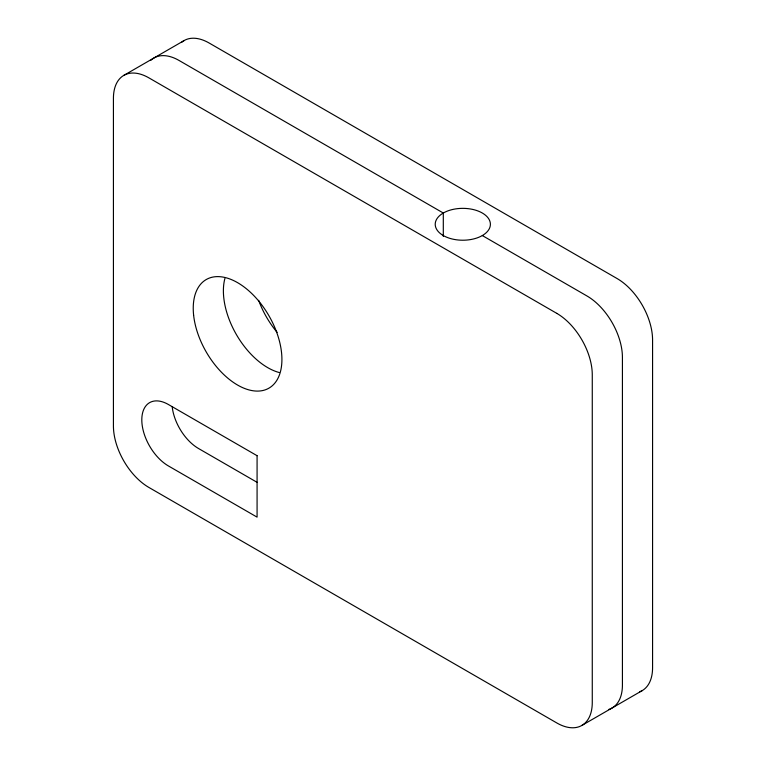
<?xml version="1.0" encoding="UTF-8"?>
<svg xmlns="http://www.w3.org/2000/svg" width="766" height="766" viewBox="0 0 766 766"><rect width="100%" height="100%" fill="white"/><g stroke="black" fill="none" stroke-linecap="round" stroke-linejoin="round"><path stroke-width="1.15" d="M123.814 75.384L184.118 40.569M581.882 725.431L642.186 690.616M482.321 235.555L586.957 295.963A50.163 28.964 60 0 1 622.423 357.396L622.423 685.063A50.163 28.964 60 0 1 608.549 709.546M257.328 482.465L198.557 448.531A37.62 21.726 60 0 1 172.178 406.602M443.303 236.426L443.303 213.025L179.043 60.457A50.163 28.964 60 0 0 150.902 60.236M181.772 42.197A50.163 28.964 60 0 1 209.195 43.049L617.109 278.556A50.163 28.964 60 0 1 652.575 339.989L652.575 667.655A50.163 28.964 60 0 1 639.61 691.832M279.197 372.525A62.707 36.203 60 0 1 224.898 278.47M277.148 332.339A62.707 36.203 60 0 1 258.669 300.329M556.805 313.371L148.891 77.864A50.163 28.964 60 0 0 113.425 98.345L113.425 426.011A50.163 28.964 60 0 0 148.891 487.444L556.805 722.951A50.163 28.964 60 0 0 592.271 702.47L592.271 374.804A50.163 28.964 60 0 0 556.805 313.371M257.079 455.703L168.405 404.505A37.62 21.726 60 0 0 141.806 419.864A37.62 21.726 60 0 0 168.405 465.939L257.079 517.136L257.079 455.703M443.303 235.555A27.586 15.933 0 0 0 489.455 228.412A27.586 15.933 0 0 0 455.665 208.898A27.586 15.933 0 0 0 443.303 235.555M193.616 315.152A62.707 36.203 60 0 0 264.567 390.057A62.707 36.203 60 0 0 254.542 296.346A62.707 36.203 60 0 0 193.616 315.152"/></g></svg>
